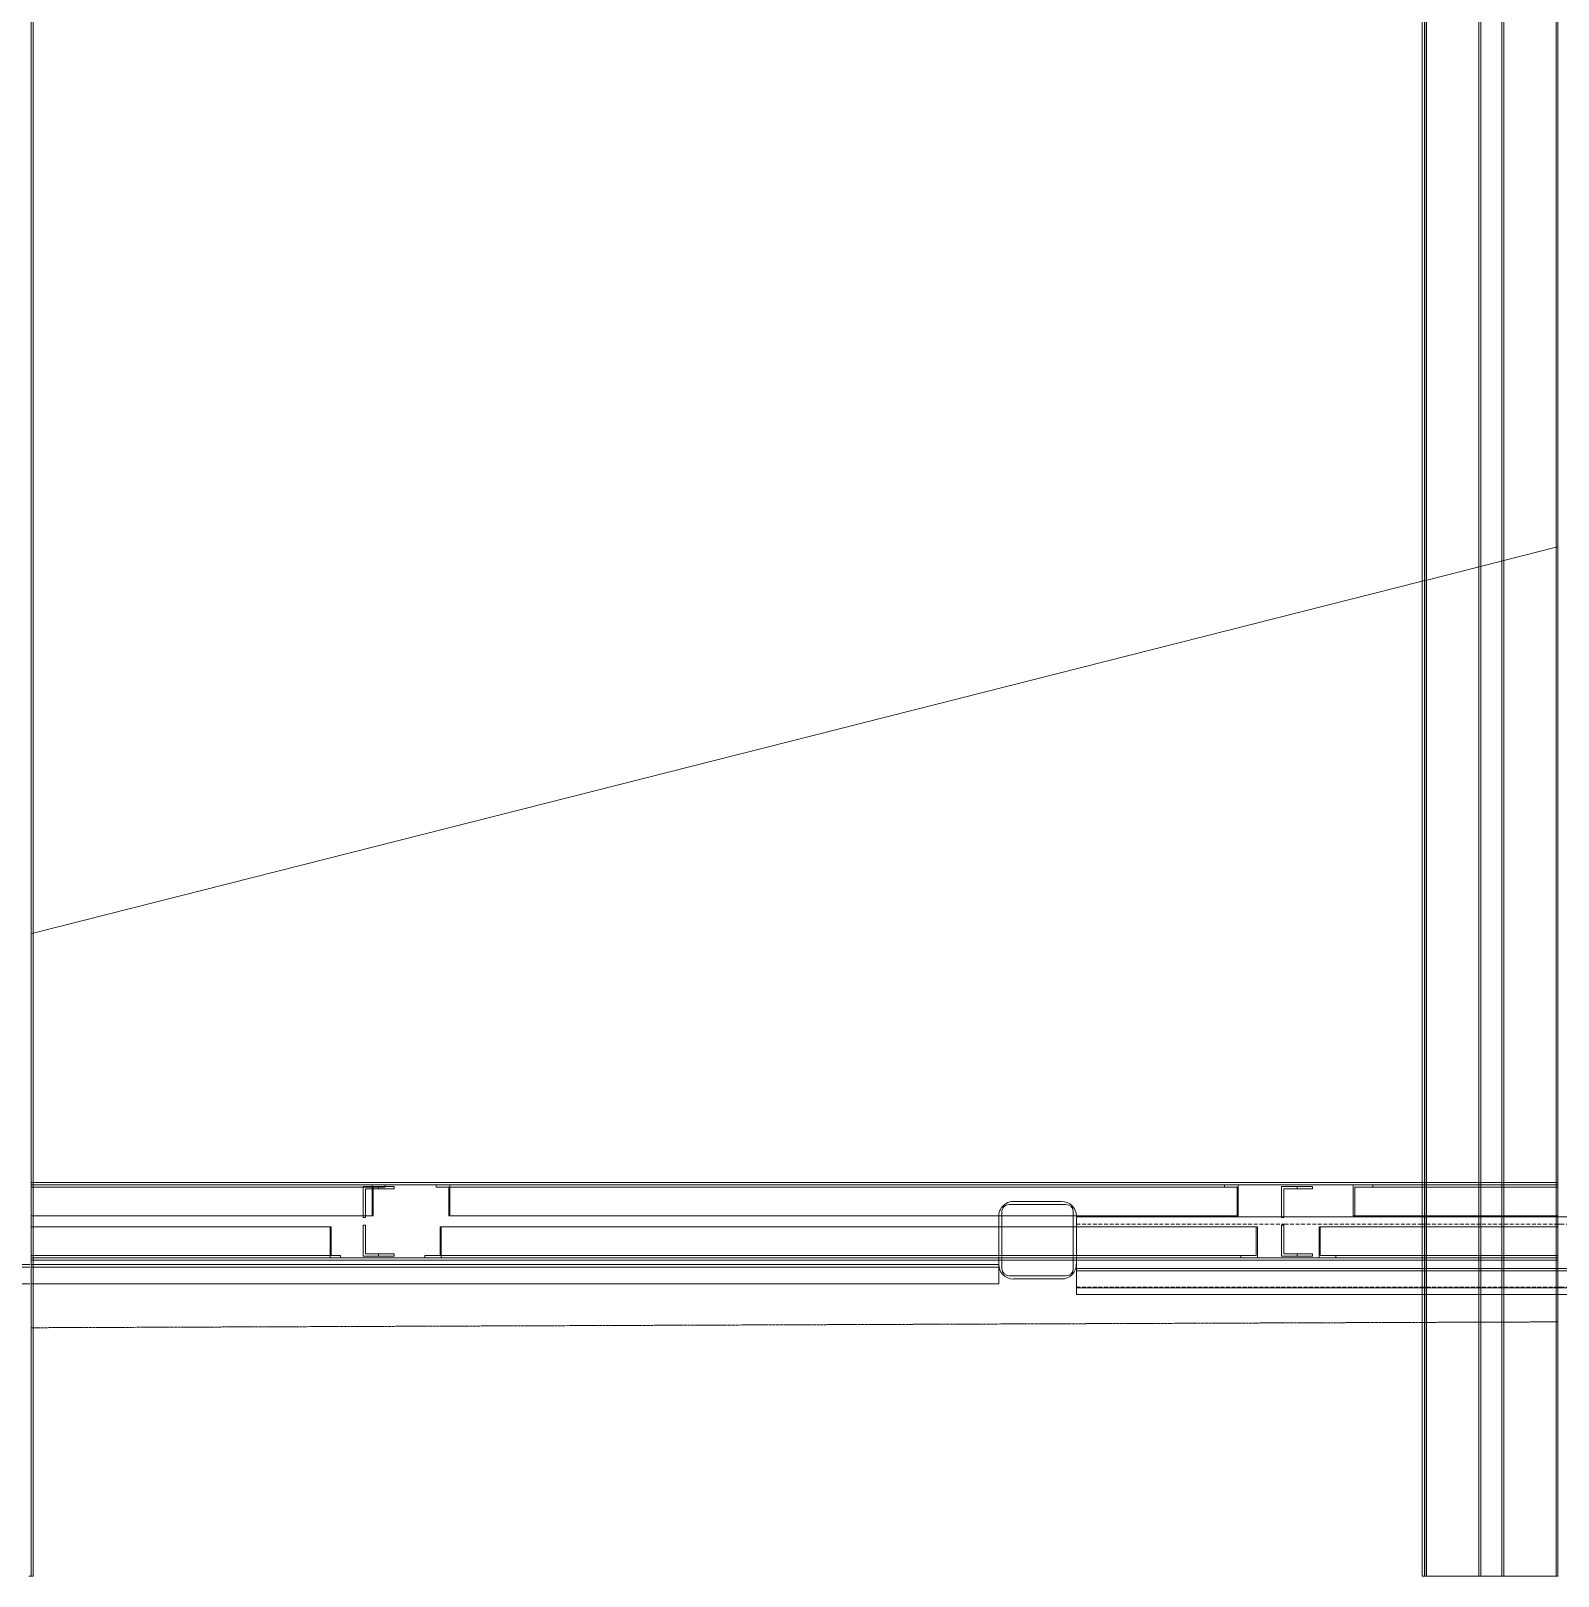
# Model space of a CAD drawing. Header units: centimetres. Extents: x -13617 to -9515, y -261 to 6553.
# Drawn here: x -12919.4 to -12722.6, y 2144 to 2343.2 of the extents above; entities that cross this region are included whole.
import ezdxf

# ---------------------------------------------------------------- set-up
doc = ezdxf.new("R2010")
doc.units = ezdxf.units.CM
for name, pattern in [('_Overhead', [0.47625, 0.3175, -0.15875]), ('_Overhead_2_', [0.47625, 0.3175, -0.15875]), ('Hidden', [0.714375, 0.47625, -0.238125])]:
    doc.linetypes.add(name, pattern=pattern)
for name, color, linetype, lineweight in [('A-FLOR', 7, 'Continuous', 9), ('S-BEAM', 7, 'Continuous', 9), ('S-COLS', 7, 'Continuous', 9)]:
    doc.layers.add(name, color=color, linetype=linetype, lineweight=lineweight)

# ---------------------------------------------------------------- blocks, each defined once
blk = doc.blocks.new('HSS Rectangular-Column - 100 x 100 mm-1652328-Planta patio maniobras')
at = {"layer": 'S-COLS', "color": 253, "true_color": 0xaaaaaa}
for p, q in [((3.65, 4.6), (-3.65, 4.6)), ((-3.1, 5), (3.09, 5)), ((-5, 1.74), (-5, 3.09)), ((-4.6, 3.65), (-4.6, 3.14)), ((-4.6, 3.14), (-4.6, 1.74)), ((4.6, 3.14), (4.6, 3.65)), ((4.6, 1.74), (4.6, 3.04)), ((5, 3.02), (5, 1.74)), ((5, 2.94), (5, 2.05)), ((-5, -1.96), (-5, 1.74)), ((-4.6, 1.74), (-4.6, -1.96)), ((4.6, -1.96), (4.6, 1.74)), ((5, 1.92), (5, 1.77)), ((5, 1.74), (5, 1.59)), ((5, 1.74), (5, -1.96)), ((5, 1.57), (5, 1.09)), ((5, 1.08), (5, -1.96)), ((-5, -2.26), (-5, -2.11)), ((-5, -2.56), (-5, -2.26)), ((-5, -3.1), (-5, -2.56)), ((-4.6, -2.11), (-4.6, -2.26)), ((-4.6, -2.26), (-4.6, -2.56)), ((-4.6, -2.56), (-4.6, -3.65)), ((4.6, -2.26), (4.6, -2.11)), ((4.6, -2.56), (4.6, -2.26)), ((4.6, -3.65), (4.6, -2.56)), ((5, -2.11), (5, -2.26)), ((5, -2.11), (5, -2.26)), ((5, -2.26), (5, -2.56)), ((5, -2.26), (5, -2.56)), ((5, -2.56), (5, -3.1)), ((5, -2.56), (5, -3.1)), ((-3.65, -4.6), (3.65, -4.6)), ((3.09, -5), (-3.1, -5))]:
    blk.add_line(p, q, dxfattribs=at)
for centre, radius, start, end in [((-3.1, 3.09), 1.91, 150, 178.6414), ((-3.1, 3.09), 1.9, 120, 147.4403), ((-3.65, 3.65), 0.953, 151.4766, 180), ((-3.65, 3.65), 0.952, 90, 150), ((-3.1, 3.09), 1.9, 90, 120), ((3.09, 3.09), 1.91, 1.3586, 90), ((3.65, 3.65), 0.953, 360, 90), ((-3.1, -3.1), 1.91, 180, 270), ((-3.65, -3.65), 0.953, 180, 270), ((3.09, -3.1), 1.9, 270, 360), ((3.65, -3.65), 0.952, 270, 0)]:
    blk.add_arc(centre, radius, start, end, dxfattribs=at)
blk = doc.blocks.new('M_L Equal Angles - 25 x 25 mm-1473167-Planta patio maniobras')
at = {"layer": 'S-BEAM', "color": 254, "true_color": 0xcccccc}
for p, q in [((-158.93, 1.36), (-158.93, 1.2)), ((-158.93, 1.2), (-158.93, 1.36)), ((-158.93, 1.36), (16.68, 1.36)), ((-158.93, 1.36), (16.68, 1.36)), ((-158.93, 1.2), (-158.93, 1.04)), ((-158.93, 1.04), (16.68, 1.04)), ((-158.93, 1.04), (-158.93, -0.98)), ((-158.93, 0.41), (-158.93, 1.04)), ((-158.93, -0.98), (-158.93, 0.41)), ((16.68, 1.36), (17.02, 1.36)), ((16.68, 1.36), (17.02, 1.36)), ((16.68, 1.04), (17.02, 1.04)), ((17.02, 1.36), (17.25, 1.36)), ((17.02, 1.36), (17.25, 1.36)), ((17.02, 1.04), (17.25, 1.04)), ((17.25, 1.36), (33.92, 1.36)), ((17.25, 1.36), (33.92, 1.36)), ((17.25, 1.04), (33.92, 1.04)), ((33.92, 1.36), (34.05, 1.36)), ((33.92, 1.36), (34.05, 1.36)), ((33.92, 1.04), (34.05, 1.04)), ((34.22, 1.36), (34.49, 1.36)), ((34.22, 1.36), (34.49, 1.36)), ((34.22, 1.04), (34.49, 1.04)), ((34.49, 1.36), (158.92, 1.36)), ((34.49, 1.36), (158.92, 1.36)), ((34.49, 1.04), (158.92, 1.04)), ((158.92, 1.36), (158.92, 1.2)), ((158.92, 1.2), (158.92, 1.36)), ((158.92, 1.04), (158.92, 1.2)), ((158.92, 1.04), (158.92, 0.41)), ((158.92, -0.98), (158.92, 1.04)), ((158.92, 0.41), (158.92, -0.98)), ((-158.93, -0.98), (-158.93, -1.14)), ((-158.93, -1.14), (16.68, -1.14)), ((16.68, -1.14), (-158.93, -1.14)), ((16.68, -1.14), (17.02, -1.14)), ((17.02, -1.14), (16.68, -1.14)), ((17.02, -1.14), (17.25, -1.14)), ((17.25, -1.14), (17.02, -1.14)), ((17.25, -1.14), (33.92, -1.14)), ((33.92, -1.14), (17.25, -1.14)), ((33.92, -1.14), (34.05, -1.14)), ((34.05, -1.14), (33.92, -1.14)), ((34.22, -1.14), (34.49, -1.14)), ((34.49, -1.14), (34.22, -1.14)), ((34.49, -1.14), (158.92, -1.14)), ((158.92, -1.14), (34.49, -1.14)), ((158.92, -1.14), (158.92, -0.98))]:
    blk.add_line(p, q, dxfattribs=at)
at = {"layer": 'S-BEAM', "color": 254, "linetype": 'Hidden', "true_color": 0xcccccc}
for p, q in [((-158.93, 1.04), (16.68, 1.04)), ((16.68, 1.04), (17.02, 1.04)), ((17.02, 1.04), (17.25, 1.04)), ((17.25, 1.04), (33.92, 1.04)), ((33.92, 1.04), (34.05, 1.04)), ((34.22, 1.04), (34.49, 1.04)), ((34.49, 1.04), (158.92, 1.04))]:
    blk.add_line(p, q, dxfattribs=at)
blk = doc.blocks.new('M_L Equal Angles - 25 x 25 mm-1491346-Planta patio maniobras')
at = {"layer": 'S-BEAM', "color": 254, "true_color": 0xcccccc}
for p, q in [((-149.79, 1.04), (-105.21, 1.04)), ((-149.79, 1.36), (-149.79, 1.2)), ((-149.79, 1.2), (-149.79, 1.36)), ((-149.79, 1.36), (-105.21, 1.36)), ((-149.79, 1.36), (-105.21, 1.36)), ((-149.79, 1.2), (-149.79, 1.04)), ((-149.79, 0.41), (-149.79, 1.04)), ((-149.79, 0.86), (-149.79, 0.41)), ((-149.79, -0.98), (-149.79, 0.41)), ((-149.79, 0.36), (-149.79, -0.98)), ((-105.21, 1.36), (-104.87, 1.36)), ((-105.21, 1.36), (-104.87, 1.36)), ((-105.21, 1.04), (-104.87, 1.04)), ((-104.87, 1.36), (-104.64, 1.36)), ((-104.87, 1.36), (-104.64, 1.36)), ((-104.87, 1.04), (-104.64, 1.04)), ((-104.64, 1.36), (-87.97, 1.36)), ((-104.64, 1.36), (-87.97, 1.36)), ((-104.64, 1.04), (-87.97, 1.04)), ((-87.97, 1.36), (-87.74, 1.36)), ((-87.97, 1.36), (-87.74, 1.36)), ((-87.97, 1.04), (-87.74, 1.04)), ((-87.67, 1.36), (-87.4, 1.36)), ((-87.67, 1.36), (-87.4, 1.36)), ((-87.67, 1.04), (-87.4, 1.04)), ((-87.4, 1.36), (95.31, 1.36)), ((-87.4, 1.36), (95.31, 1.36)), ((-87.4, 1.04), (95.31, 1.04)), ((95.31, 1.36), (95.65, 1.36)), ((95.31, 1.36), (95.65, 1.36)), ((95.31, 1.04), (95.65, 1.04)), ((95.65, 1.36), (95.88, 1.36)), ((95.65, 1.36), (95.88, 1.36)), ((95.65, 1.04), (95.88, 1.04)), ((95.88, 1.36), (112.55, 1.36)), ((95.88, 1.36), (112.55, 1.36)), ((95.88, 1.04), (112.55, 1.04)), ((112.55, 1.36), (112.78, 1.36)), ((112.55, 1.36), (112.78, 1.36)), ((112.55, 1.04), (112.78, 1.04)), ((112.85, 1.36), (113.12, 1.36)), ((112.85, 1.36), (113.12, 1.36)), ((112.85, 1.04), (113.12, 1.04)), ((113.12, 1.36), (145.76, 1.36)), ((113.12, 1.36), (145.76, 1.36)), ((113.12, 1.04), (145.76, 1.04)), ((145.77, 1.36), (151.17, 1.36)), ((145.77, 1.36), (151.17, 1.36)), ((145.77, 1.04), (151.17, 1.04)), ((151.67, 1.36), (185.13, 1.36)), ((151.67, 1.36), (185.13, 1.36)), ((151.67, 1.04), (185.13, 1.04)), ((185.13, 1.36), (185.92, 1.36)), ((185.13, 1.36), (185.92, 1.36)), ((185.13, 1.04), (185.92, 1.04)), ((185.93, 1.36), (185.93, 1.23)), ((185.93, 1.23), (185.93, 1.36)), ((185.93, 1.12), (185.93, 1.2)), ((185.93, 1.06), (185.93, 1.12)), ((185.93, 1.04), (185.93, 1.06)), ((185.93, 1.04), (185.93, 0.41)), ((185.93, 0.41), (185.93, 0.86)), ((185.93, 0.41), (185.93, -0.98)), ((185.93, -0.98), (185.93, 0.36)), ((-149.79, -1.14), (-105.21, -1.14)), ((-149.79, -0.98), (-149.79, -1.14)), ((-105.21, -1.14), (-149.79, -1.14)), ((-105.21, -1.14), (-104.87, -1.14)), ((-104.87, -1.14), (-105.21, -1.14)), ((-104.87, -1.14), (-104.64, -1.14)), ((-104.64, -1.14), (-104.87, -1.14)), ((-104.64, -1.14), (-87.97, -1.14)), ((-87.97, -1.14), (-104.64, -1.14)), ((-87.97, -1.14), (-87.74, -1.14)), ((-87.74, -1.14), (-87.97, -1.14)), ((-87.67, -1.14), (-87.4, -1.14)), ((-87.4, -1.14), (-87.67, -1.14)), ((-87.4, -1.14), (95.31, -1.14)), ((95.31, -1.14), (-87.4, -1.14)), ((95.31, -1.14), (95.65, -1.14)), ((95.65, -1.14), (95.31, -1.14)), ((95.65, -1.14), (95.88, -1.14)), ((95.88, -1.14), (95.65, -1.14)), ((95.88, -1.14), (112.55, -1.14)), ((112.55, -1.14), (95.88, -1.14)), ((112.55, -1.14), (112.78, -1.14)), ((112.78, -1.14), (112.55, -1.14)), ((112.85, -1.14), (113.12, -1.14)), ((113.12, -1.14), (112.85, -1.14)), ((113.12, -1.14), (145.76, -1.14)), ((145.76, -1.14), (113.12, -1.14)), ((145.77, -1.14), (151.14, -1.14)), ((151.14, -1.14), (145.77, -1.14)), ((151.64, -1.14), (185.13, -1.14)), ((185.13, -1.14), (151.64, -1.14)), ((185.13, -1.14), (185.92, -1.14)), ((185.92, -1.14), (185.13, -1.14)), ((185.93, -1.09), (185.93, -0.98)), ((185.93, -1.13), (185.93, -1.09)), ((185.93, -1.14), (185.93, -1.13))]:
    blk.add_line(p, q, dxfattribs=at)
at = {"layer": 'S-BEAM', "color": 254, "linetype": 'Hidden', "true_color": 0xcccccc}
for p, q in [((-149.79, 1.04), (-105.21, 1.04)), ((-105.21, 1.04), (-104.87, 1.04)), ((-104.87, 1.04), (-104.64, 1.04)), ((-104.64, 1.04), (-87.97, 1.04)), ((-87.97, 1.04), (-87.74, 1.04)), ((-87.67, 1.04), (-87.4, 1.04)), ((-87.4, 1.04), (95.31, 1.04)), ((95.31, 1.04), (95.65, 1.04)), ((95.65, 1.04), (95.88, 1.04)), ((95.88, 1.04), (112.55, 1.04)), ((112.55, 1.04), (112.78, 1.04)), ((112.85, 1.04), (113.12, 1.04)), ((113.12, 1.04), (145.76, 1.04)), ((145.77, 1.04), (151.17, 1.04)), ((151.67, 1.04), (185.13, 1.04)), ((185.13, 1.04), (185.92, 1.04))]:
    blk.add_line(p, q, dxfattribs=at)
blk = doc.blocks.new('M_L Equal Angles - 25 x 25 mm-V11-Planta patio maniobras')
at = {"layer": 'S-BEAM', "color": 254, "true_color": 0xcccccc}
for p, q in [((-158.93, 1.36), (-158.93, 1.2)), ((-158.93, 1.2), (-158.93, 1.36)), ((-158.93, 1.36), (16.68, 1.36)), ((-158.93, 1.36), (16.68, 1.36)), ((-158.93, 1.2), (-158.93, 1.04)), ((-158.93, 1.04), (16.68, 1.04)), ((-158.93, 1.04), (-158.93, -0.98)), ((-158.93, 0.41), (-158.93, 1.04)), ((-158.93, -0.98), (-158.93, 0.41)), ((16.68, 1.36), (17.02, 1.36)), ((16.68, 1.36), (17.02, 1.36)), ((16.68, 1.04), (17.02, 1.04)), ((17.02, 1.36), (17.25, 1.36)), ((17.02, 1.36), (17.25, 1.36)), ((17.02, 1.04), (17.25, 1.04)), ((17.25, 1.36), (33.92, 1.36)), ((17.25, 1.36), (33.92, 1.36)), ((17.25, 1.04), (33.92, 1.04)), ((33.92, 1.36), (34.05, 1.36)), ((33.92, 1.36), (34.05, 1.36)), ((33.92, 1.04), (34.05, 1.04)), ((34.22, 1.36), (34.49, 1.36)), ((34.22, 1.36), (34.49, 1.36)), ((34.22, 1.04), (34.49, 1.04)), ((34.49, 1.36), (158.92, 1.36)), ((34.49, 1.36), (158.92, 1.36)), ((34.49, 1.04), (158.92, 1.04)), ((158.92, 1.36), (158.92, 1.2)), ((158.92, 1.2), (158.92, 1.36)), ((158.92, 1.04), (158.92, 1.2)), ((158.92, 1.04), (158.92, 0.41)), ((158.92, -0.98), (158.92, 1.04)), ((158.92, 0.41), (158.92, -0.98)), ((-158.93, -0.98), (-158.93, -1.14)), ((-158.93, -1.14), (16.68, -1.14)), ((16.68, -1.14), (-158.93, -1.14)), ((16.68, -1.14), (17.02, -1.14)), ((17.02, -1.14), (16.68, -1.14)), ((17.02, -1.14), (17.25, -1.14)), ((17.25, -1.14), (17.02, -1.14)), ((17.25, -1.14), (33.92, -1.14)), ((33.92, -1.14), (17.25, -1.14)), ((33.92, -1.14), (34.05, -1.14)), ((34.05, -1.14), (33.92, -1.14)), ((34.22, -1.14), (34.49, -1.14)), ((34.49, -1.14), (34.22, -1.14)), ((34.49, -1.14), (158.92, -1.14)), ((158.92, -1.14), (34.49, -1.14)), ((158.92, -1.14), (158.92, -0.98))]:
    blk.add_line(p, q, dxfattribs=at)
at = {"layer": 'S-BEAM', "color": 254, "linetype": 'Hidden', "true_color": 0xcccccc}
for p, q in [((-158.93, 1.04), (16.68, 1.04)), ((16.68, 1.04), (17.02, 1.04)), ((17.02, 1.04), (17.25, 1.04)), ((17.25, 1.04), (33.92, 1.04)), ((33.92, 1.04), (34.05, 1.04)), ((34.22, 1.04), (34.49, 1.04)), ((34.49, 1.04), (158.92, 1.04))]:
    blk.add_line(p, q, dxfattribs=at)
blk = doc.blocks.new('M_L Equal Angles - 25 x 25 mm-1491318-Planta patio maniobras')
at = {"layer": 'S-BEAM', "color": 254, "true_color": 0xcccccc}
for p, q in [((-149.79, 1.04), (-105.21, 1.04)), ((-149.79, 1.36), (-149.79, 1.2)), ((-149.79, 1.2), (-149.79, 1.36)), ((-149.79, 1.36), (-105.21, 1.36)), ((-149.79, 1.36), (-105.21, 1.36)), ((-149.79, 1.2), (-149.79, 1.04)), ((-149.79, 0.41), (-149.79, 1.04)), ((-149.79, 0.86), (-149.79, 0.41)), ((-149.79, -0.98), (-149.79, 0.41)), ((-149.79, 0.36), (-149.79, -0.98)), ((-105.21, 1.36), (-104.87, 1.36)), ((-105.21, 1.36), (-104.87, 1.36)), ((-105.21, 1.04), (-104.87, 1.04)), ((-104.87, 1.36), (-104.64, 1.36)), ((-104.87, 1.36), (-104.64, 1.36)), ((-104.87, 1.04), (-104.64, 1.04)), ((-104.64, 1.36), (-87.97, 1.36)), ((-104.64, 1.36), (-87.97, 1.36)), ((-104.64, 1.04), (-87.97, 1.04)), ((-87.97, 1.36), (-87.74, 1.36)), ((-87.97, 1.36), (-87.74, 1.36)), ((-87.97, 1.04), (-87.74, 1.04)), ((-87.67, 1.36), (-87.4, 1.36)), ((-87.67, 1.36), (-87.4, 1.36)), ((-87.67, 1.04), (-87.4, 1.04)), ((-87.4, 1.36), (95.31, 1.36)), ((-87.4, 1.36), (95.31, 1.36)), ((-87.4, 1.04), (95.31, 1.04)), ((95.31, 1.36), (95.65, 1.36)), ((95.31, 1.36), (95.65, 1.36)), ((95.31, 1.04), (95.65, 1.04)), ((95.65, 1.36), (95.88, 1.36)), ((95.65, 1.36), (95.88, 1.36)), ((95.65, 1.04), (95.88, 1.04)), ((95.88, 1.36), (112.55, 1.36)), ((95.88, 1.36), (112.55, 1.36)), ((95.88, 1.04), (112.55, 1.04)), ((112.55, 1.36), (112.78, 1.36)), ((112.55, 1.36), (112.78, 1.36)), ((112.55, 1.04), (112.78, 1.04)), ((112.85, 1.36), (113.12, 1.36)), ((112.85, 1.36), (113.12, 1.36)), ((112.85, 1.04), (113.12, 1.04)), ((113.12, 1.36), (145.76, 1.36)), ((113.12, 1.36), (145.76, 1.36)), ((113.12, 1.04), (145.76, 1.04)), ((145.77, 1.36), (151.17, 1.36)), ((145.77, 1.36), (151.17, 1.36)), ((145.77, 1.04), (151.17, 1.04)), ((151.67, 1.36), (185.13, 1.36)), ((151.67, 1.36), (185.13, 1.36)), ((151.67, 1.04), (185.13, 1.04)), ((185.13, 1.36), (185.13, 1.23)), ((185.13, 1.23), (185.13, 1.36)), ((185.13, 1.12), (185.13, 1.2)), ((185.13, 1.09), (185.13, 1.12)), ((185.13, 1.06), (185.13, 1.09)), ((185.13, 1.04), (185.13, 1.06)), ((185.13, 1.04), (185.13, 0.72)), ((185.13, 0.41), (185.13, 0.86)), ((185.13, 0.72), (185.13, 0.41)), ((185.13, 0.41), (185.13, -0.98)), ((185.13, -0.98), (185.13, 0.36)), ((-149.79, -1.14), (-105.21, -1.14)), ((-149.79, -0.98), (-149.79, -1.14)), ((-105.21, -1.14), (-149.79, -1.14)), ((-105.21, -1.14), (-104.87, -1.14)), ((-104.87, -1.14), (-105.21, -1.14)), ((-104.87, -1.14), (-104.64, -1.14)), ((-104.64, -1.14), (-104.87, -1.14)), ((-104.64, -1.14), (-87.97, -1.14)), ((-87.97, -1.14), (-104.64, -1.14)), ((-87.97, -1.14), (-87.74, -1.14)), ((-87.74, -1.14), (-87.97, -1.14)), ((-87.67, -1.14), (-87.4, -1.14)), ((-87.4, -1.14), (-87.67, -1.14)), ((-87.4, -1.14), (95.31, -1.14)), ((95.31, -1.14), (-87.4, -1.14)), ((95.31, -1.14), (95.65, -1.14)), ((95.65, -1.14), (95.31, -1.14)), ((95.65, -1.14), (95.88, -1.14)), ((95.88, -1.14), (95.65, -1.14)), ((95.88, -1.14), (112.55, -1.14)), ((112.55, -1.14), (95.88, -1.14)), ((112.55, -1.14), (112.78, -1.14)), ((112.78, -1.14), (112.55, -1.14)), ((112.85, -1.14), (113.12, -1.14)), ((113.12, -1.14), (112.85, -1.14)), ((113.12, -1.14), (145.76, -1.14)), ((145.76, -1.14), (113.12, -1.14)), ((145.77, -1.14), (151.14, -1.14)), ((151.14, -1.14), (145.77, -1.14)), ((151.64, -1.14), (185.13, -1.14)), ((185.13, -1.14), (151.64, -1.14)), ((185.13, -1.02), (185.13, -0.98)), ((185.13, -1.12), (185.13, -1.02)), ((185.13, -1.14), (185.13, -1.12))]:
    blk.add_line(p, q, dxfattribs=at)
at = {"layer": 'S-BEAM', "color": 254, "linetype": 'Hidden', "true_color": 0xcccccc}
for p, q in [((-149.79, 1.04), (-105.21, 1.04)), ((-105.21, 1.04), (-104.87, 1.04)), ((-104.87, 1.04), (-104.64, 1.04)), ((-104.64, 1.04), (-87.97, 1.04)), ((-87.97, 1.04), (-87.74, 1.04)), ((-87.67, 1.04), (-87.4, 1.04)), ((-87.4, 1.04), (95.31, 1.04)), ((95.31, 1.04), (95.65, 1.04)), ((95.65, 1.04), (95.88, 1.04)), ((95.88, 1.04), (112.55, 1.04)), ((112.55, 1.04), (112.78, 1.04)), ((112.85, 1.04), (113.12, 1.04)), ((113.12, 1.04), (145.76, 1.04)), ((145.77, 1.04), (151.17, 1.04)), ((151.67, 1.04), (185.13, 1.04))]:
    blk.add_line(p, q, dxfattribs=at)
blk = doc.blocks.new('HSS Square - HSS 100mm-1473662-Planta patio maniobras')
at = {"layer": 'S-BEAM', "color": 254, "true_color": 0xcccccc}
for p, q in [((8.76, 5), (-81.14, 5)), ((-81.14, 5), (-81.14, 4.94)), ((-81.14, 5), (-81.14, 4.05)), ((-81.14, 4.94), (-81.14, 4.74)), ((-81.14, 4.74), (-81.14, 4.44)), ((-81.14, 4.44), (-81.14, 4.05)), ((-81.14, 4.02), (-81.14, 4.05)), ((-81.14, 3.92), (-81.14, 4.05)), ((-81.14, 3.77), (-81.14, 4.02)), ((-81.14, 3.98), (-81.14, 3.09)), ((9.03, 5), (8.76, 5)), ((9.33, 5), (9.1, 5)), ((26, 5), (9.33, 5)), ((26.23, 5), (26, 5)), ((26.57, 5), (26.23, 5)), ((71.14, 5), (26.57, 5)), ((71.14, 4.12), (71.14, 5)), ((71.14, 4.12), (71.14, 5)), ((71.14, 4.05), (71.14, 3.59)), ((71.14, 4.05), (71.14, 3.59)), ((71.14, 3.59), (71.14, 3.98)), ((-81.14, 3.93), (-81.14, 3.59)), ((-81.14, 3.59), (-81.14, 3.92)), ((-81.14, 3.59), (-81.14, 3.77)), ((-81.14, 3.57), (-81.14, 3.09)), ((-81.14, 3.34), (-81.14, 3.57)), ((-81.14, 3.09), (-81.14, 3.57)), ((-81.14, 3.09), (-81.14, 3.34)), ((-81.14, 2.64), (-81.14, 3.09)), ((-81.14, 3.09), (-81.14, 2.64)), ((71.14, 3.59), (71.14, 3.93)), ((71.14, 3.09), (71.14, 3.59)), ((71.14, 3.09), (71.14, 3.57)), ((71.14, 3.57), (71.14, 3.09)), ((71.14, 3.57), (71.14, 3.09)), ((71.14, 3.09), (71.14, 2.64)), ((71.14, 2.64), (71.14, 3.09)), ((71.14, 2.64), (71.14, 3.09)), ((71.14, 3.09), (71.14, 2.64)), ((71.14, 2.59), (71.14, 2.14)), ((71.14, 2.14), (71.14, 2.59)), ((71.14, 2.14), (71.14, 2.59)), ((71.14, 2.59), (71.14, 2.14)), ((-81.14, 1.8), (-81.14, 1.98)), ((-81.14, 1.98), (-81.14, 1.8)), ((-81.14, 1.64), (-81.14, 1.8)), ((-81.14, 1.8), (-81.14, 1.64)), ((-81.14, 0.56), (-81.14, 1.64)), ((-81.14, 1.64), (-81.14, 0.56)), ((-81.14, 0.26), (-81.14, 0.56)), ((-81.14, 0.56), (-81.14, 0.26)), ((-81.14, -3.1), (-81.14, 0.07)), ((-81.14, 0.07), (-81.14, -3.1)), ((71.14, 1.8), (71.14, 1.64)), ((71.14, 1.64), (71.14, 1.8)), ((71.14, 1.64), (71.14, 1.8)), ((71.14, 1.8), (71.14, 1.64)), ((71.14, 1.64), (71.14, 1.09)), ((71.14, 1.09), (71.14, 1.64)), ((71.14, 1.09), (71.14, 1.64)), ((71.14, 1.64), (71.14, 1.09)), ((71.14, 1.09), (71.14, 0.56)), ((71.14, 0.56), (71.14, 1.09)), ((71.14, 0.56), (71.14, 1.09)), ((71.14, 1.09), (71.14, 0.56)), ((71.14, 0.26), (71.14, 0.56)), ((71.14, 0.26), (71.14, 0.56)), ((71.14, 0.56), (71.14, 0.26)), ((71.14, 0.11), (71.14, 0.26)), ((71.14, 0.11), (71.14, 0.26)), ((71.14, 0.26), (71.14, 0.11)), ((71.14, -3.08), (71.14, -0.04)), ((71.14, -3.08), (71.14, -0.04)), ((71.14, -0.04), (71.14, -3.08)), ((-81.14, -3.1), (-81.14, -3.57)), ((-81.14, -3.1), (-81.14, -3.59)), ((-81.14, -3.57), (-81.14, -3.1)), ((-81.14, -3.57), (-81.14, -3.1)), ((-81.14, -3.59), (-81.14, -3.93)), ((-81.14, -3.59), (-81.14, -5)), ((-81.14, -3.92), (-81.14, -3.59)), ((-81.14, -3.77), (-81.14, -3.59)), ((-81.14, -3.92), (-81.14, -3.77)), ((-81.14, -4.02), (-81.14, -3.92)), ((-81.14, -4.02), (-81.14, -3.92)), ((71.14, -3.74), (71.14, -3.1)), ((71.14, -3.57), (71.14, -3.1)), ((71.14, -3.1), (71.14, -3.34)), ((71.14, -3.1), (71.14, -3.34)), ((71.14, -3.34), (71.14, -3.57)), ((71.14, -3.34), (71.14, -3.57)), ((71.14, -3.74), (71.14, -3.59)), ((71.14, -3.59), (71.14, -3.74)), ((71.14, -3.59), (71.14, -3.74)), ((71.14, -4.05), (71.14, -3.74)), ((71.14, -3.93), (71.14, -3.77)), ((71.14, -3.77), (71.14, -3.92)), ((71.14, -3.77), (71.14, -3.92)), ((-81.14, -4.05), (-81.14, -4.02)), ((-81.14, -4.05), (-81.14, -4.02)), ((-81.14, -4.05), (-81.14, -5)), ((-81.14, -5), (-75.59, -5)), ((-75.41, -5), (-75.11, -5)), ((-75.11, -5), (8.76, -5)), ((8.76, -5), (9.03, -5)), ((9.1, -5), (9.33, -5)), ((9.33, -5), (26, -5)), ((26, -5), (26.23, -5)), ((26.23, -5), (26.57, -5)), ((26.57, -5), (44.33, -5)), ((44.39, -5), (44.69, -5)), ((44.69, -5), (71.14, -5)), ((71.14, -4.74), (71.14, -4.05)), ((71.14, -4.44), (71.14, -4.05)), ((71.14, -4.94), (71.14, -4.44)), ((71.14, -4.94), (71.14, -4.74))]:
    blk.add_line(p, q, dxfattribs=at)
at = {"layer": 'S-BEAM', "color": 254, "linetype": 'Hidden', "true_color": 0xcccccc}
for p, q in [((8.76, 4.05), (-81.14, 4.05)), ((9.03, 4.05), (8.76, 4.05)), ((9.33, 4.05), (9.1, 4.05)), ((26, 4.05), (9.33, 4.05)), ((26.23, 4.05), (26, 4.05)), ((26.57, 4.05), (26.23, 4.05)), ((71.14, 4.05), (26.57, 4.05)), ((-75.59, -4.05), (-81.14, -4.05)), ((-75.15, -4.05), (-75.41, -4.05)), ((8.76, -4.05), (-75.11, -4.05)), ((9.03, -4.05), (8.76, -4.05)), ((9.33, -4.05), (9.1, -4.05)), ((26, -4.05), (9.33, -4.05)), ((26.23, -4.05), (26, -4.05)), ((26.57, -4.05), (26.23, -4.05)), ((44.31, -4.05), (26.57, -4.05)), ((44.66, -4.05), (44.39, -4.05)), ((71.14, -4.05), (44.69, -4.05))]:
    blk.add_line(p, q, dxfattribs=at)
blk = doc.blocks.new('RVR_CERCHA_C01 - RVR_CERCHA_C01-1649010-Planta patio maniobras')
at = {"layer": 'S-BEAM', "color": 254, "true_color": 0xcccccc}
for p, q in [((205.3, 5), (205.53, 5)), ((205.3, 5), (205.53, 5)), ((205.3, 5), (205.53, 5)), ((205.53, 5), (205.3, 5)), ((205.3, 4.7), (205.53, 4.7)), ((205.53, 4.7), (205.3, 4.7)), ((205.3, 4.7), (205.53, 4.7)), ((205.3, 4.7), (205.53, 4.7)), ((205.53, 4.7), (205.3, 4.7)), ((205.53, 4.7), (205.3, 4.7)), ((205.53, 4.4), (205.3, 4.4)), ((205.53, 4.4), (205.3, 4.4)), ((205.53, 5), (222.2, 5)), ((205.53, 5), (222.2, 5)), ((205.53, 5), (222.2, 5)), ((222.2, 5), (205.53, 5)), ((205.53, 4.7), (222.2, 4.7)), ((222.2, 4.7), (205.53, 4.7)), ((205.53, 4.7), (222.2, 4.7)), ((205.53, 4.7), (222.2, 4.7)), ((222.2, 4.7), (205.53, 4.7)), ((222.2, 4.7), (205.53, 4.7)), ((222.2, 4.4), (205.53, 4.4)), ((222.2, 4.4), (205.53, 4.4)), ((222.2, 5), (222.43, 5)), ((222.2, 5), (222.43, 5)), ((222.2, 5), (222.43, 5)), ((222.43, 5), (222.2, 5)), ((222.2, 4.7), (222.43, 4.7)), ((222.43, 4.7), (222.2, 4.7)), ((222.2, 4.7), (222.43, 4.7)), ((222.2, 4.7), (222.43, 4.7)), ((222.43, 4.7), (222.2, 4.7)), ((222.43, 4.7), (222.2, 4.7)), ((222.43, 4.4), (222.2, 4.4)), ((222.43, 4.4), (222.2, 4.4)), ((222.43, 5), (222.77, 5)), ((222.43, 5), (222.77, 5)), ((222.43, 5), (222.77, 5)), ((222.77, 5), (222.43, 5)), ((222.43, 4.7), (222.77, 4.7)), ((222.77, 4.7), (222.43, 4.7)), ((222.43, 4.7), (222.77, 4.7)), ((222.43, 4.7), (222.77, 4.7)), ((222.77, 4.7), (222.43, 4.7)), ((222.77, 4.7), (222.43, 4.7)), ((222.77, 4.4), (222.43, 4.4)), ((222.77, 4.4), (222.43, 4.4)), ((222.77, 5), (401.78, 5)), ((222.77, 5), (401.77, 5)), ((222.77, 5), (401.78, 5)), ((401.78, 5), (222.77, 5)), ((222.77, 4.7), (236.08, 4.7)), ((233.9, 4.7), (222.77, 4.7)), ((222.77, 4.7), (401.73, 4.7)), ((222.77, 4.7), (228.81, 4.7)), ((236.08, 4.7), (222.77, 4.7)), ((236.08, 4.7), (222.77, 4.7)), ((235.92, 4.4), (222.77, 4.4)), ((233.9, 4.4), (222.77, 4.4)), ((228.81, 4.7), (236.08, 4.7)), ((236.08, 4.7), (233.9, 4.7)), ((233.9, 4.7), (233.9, 4.4)), ((233.9, 4.4), (235.92, 4.4)), ((235.92, 4.4), (235.92, 0.7)), ((236.08, 0.7), (236.08, 4.7)), ((236.08, 4.7), (244.03, 4.7)), ((244.03, 4.7), (236.08, 4.7)), ((244.03, 4.7), (236.08, 4.7)), ((236.9, 4.5), (238.9, 4.5)), ((236.9, 4.2), (236.9, 4.5)), ((236.9, 4.5), (236.9, 4.2)), ((238.9, 4.5), (236.9, 4.5)), ((238.9, 4.2), (236.9, 4.2)), ((236.9, 4.2), (238.9, 4.2)), ((238.9, 4.5), (238.9, 4.2)), ((240.9, 4.5), (238.9, 4.5)), ((238.9, 4.5), (240.9, 4.5)), ((238.9, 4.2), (240.6, 4.2)), ((240.6, 4.2), (238.9, 4.2)), ((240.6, 4.2), (240.6, 0.5)), ((240.6, 0.5), (240.6, 4.2)), ((240.9, 0.5), (240.9, 4.5)), ((240.9, 4.5), (240.9, 0.5)), ((244.03, 4.7), (244.03, 0.7)), ((246.15, 4.7), (244.03, 4.7)), ((244.03, 4.7), (343.44, 4.7)), ((244.03, 4.7), (254.83, 4.7)), ((351.32, 4.7), (244.03, 4.7)), ((350.99, 4.7), (244.03, 4.7)), ((244.19, 0.7), (244.19, 4.4)), ((244.19, 4.4), (246.15, 4.4)), ((349.36, 4.4), (244.19, 4.4)), ((246.15, 4.4), (246.15, 4.7)), ((350.99, 4.7), (246.15, 4.7)), ((351.32, 4.4), (246.15, 4.4)), ((254.83, 4.7), (401.78, 4.7)), ((343.44, 4.7), (349.2, 4.7)), ((349.2, 4.7), (351.32, 4.7)), ((349.2, 0.7), (349.2, 4.7)), ((351.32, 4.4), (349.36, 4.4)), ((349.36, 4.4), (349.36, 0.7)), ((351.32, 4.7), (350.99, 4.7)), ((363.13, 4.7), (350.99, 4.7)), ((351.32, 4.7), (351.32, 4.4)), ((362.2, 4.7), (351.32, 4.7)), ((355.27, 4.5), (357.27, 4.5)), ((355.27, 4.2), (355.27, 4.5)), ((355.27, 4.5), (355.27, 4.2)), ((357.27, 4.5), (355.27, 4.5)), ((357.27, 4.2), (355.27, 4.2)), ((355.27, 4.2), (357.27, 4.2)), ((357.27, 4.5), (357.27, 4.2)), ((359.27, 4.5), (357.27, 4.5)), ((357.27, 4.5), (359.27, 4.5)), ((357.27, 4.2), (358.97, 4.2)), ((358.97, 4.2), (357.27, 4.2)), ((358.97, 4.2), (358.97, 0.5)), ((358.97, 0.5), (358.97, 4.2)), ((359.27, 0.5), (359.27, 4.5)), ((359.27, 4.5), (359.27, 0.5)), ((362.2, 4.4), (362.2, 4.7)), ((362.2, 4.7), (363.5, 4.7)), ((363.13, 4.7), (362.2, 4.7)), ((401.78, 4.7), (362.2, 4.7)), ((363.4, 4.4), (362.2, 4.4)), ((401.78, 4.4), (362.2, 4.4)), ((401.78, 4.7), (363.13, 4.7)), ((401.78, 4.7), (363.13, 4.7)), ((363.4, 0.7), (363.4, 4.4)), ((401.78, 4.4), (363.4, 4.4)), ((363.5, 4.7), (363.5, 0.7)), ((363.5, 4.7), (375.42, 4.7)), ((375.42, 4.7), (401.78, 4.7)), ((401.78, 5), (402.05, 5)), ((401.78, 5), (402.05, 5)), ((401.78, 5), (402.05, 5)), ((402.05, 5), (401.78, 5)), ((401.78, 4.7), (402.05, 4.7)), ((402.05, 4.7), (401.78, 4.7)), ((401.78, 4.7), (402.05, 4.7)), ((401.78, 4.7), (402.05, 4.7)), ((402.05, 4.7), (401.78, 4.7)), ((402.05, 4.7), (401.78, 4.7)), ((402.05, 4.4), (401.78, 4.4)), ((402.05, 4.4), (401.78, 4.4)), ((205.53, 0.7), (205.3, 0.7)), ((205.53, 0.7), (205.3, 0.7)), ((222.2, 0.7), (205.53, 0.7)), ((222.2, 0.7), (205.53, 0.7)), ((222.43, 0.7), (222.2, 0.7)), ((222.43, 0.7), (222.2, 0.7)), ((222.77, 0.7), (222.43, 0.7)), ((222.77, 0.7), (222.43, 0.7)), ((236.08, 0.7), (222.77, 0.7)), ((235.92, 0.7), (222.77, 0.7)), ((235.92, 0.7), (236.08, 0.7)), ((240.6, 0.5), (240.9, 0.5)), ((240.9, 0.5), (240.6, 0.5)), ((244.03, 0.7), (244.19, 0.7)), ((349.2, 0.7), (244.03, 0.7)), ((349.36, 0.7), (244.19, 0.7)), ((349.36, 0.7), (349.2, 0.7)), ((358.97, 0.5), (359.27, 0.5)), ((359.27, 0.5), (358.97, 0.5)), ((363.5, 0.7), (363.4, 0.7)), ((401.78, 0.7), (363.4, 0.7)), ((401.78, 0.7), (363.5, 0.7)), ((402.05, 0.7), (401.78, 0.7)), ((402.05, 0.7), (401.78, 0.7)), ((205.53, -0.7), (205.3, -0.7)), ((205.53, -0.7), (205.3, -0.7)), ((222.2, -0.7), (205.53, -0.7)), ((222.2, -0.7), (205.53, -0.7)), ((222.43, -0.7), (222.2, -0.7)), ((222.43, -0.7), (222.2, -0.7)), ((222.77, -0.7), (222.43, -0.7)), ((222.77, -0.7), (222.43, -0.7)), ((231.67, -0.7), (222.77, -0.7)), ((231.48, -0.7), (222.77, -0.7)), ((231.48, -4.4), (231.48, -0.7)), ((231.48, -0.7), (231.67, -0.7)), ((231.67, -0.7), (231.67, -4.7)), ((240.9, -0.5), (240.6, -0.5)), ((240.6, -0.5), (240.6, -4.2)), ((240.6, -0.5), (240.9, -0.5)), ((240.6, -4.2), (240.6, -0.5)), ((240.9, -4.5), (240.9, -0.5)), ((240.9, -0.5), (240.9, -4.5)), ((246.52, -4.7), (246.52, -0.7)), ((246.52, -0.7), (246.65, -0.7)), ((348.09, -0.7), (246.52, -0.7)), ((246.65, -0.7), (246.65, -4.4)), ((348.22, -0.7), (246.65, -0.7)), ((348.22, -0.7), (348.09, -0.7)), ((348.09, -0.7), (348.09, -4.7)), ((348.22, -4.4), (348.22, -0.7)), ((358.1, -0.7), (357.98, -0.7)), ((357.98, -0.7), (357.98, -4.4)), ((401.78, -0.7), (357.98, -0.7)), ((358.1, -4.7), (358.1, -0.7)), ((401.78, -0.7), (358.1, -0.7)), ((359.27, -0.5), (358.97, -0.5)), ((358.97, -0.5), (358.97, -4.2)), ((358.97, -0.5), (359.27, -0.5)), ((358.97, -0.7), (358.97, -0.5)), ((358.97, -4.2), (358.97, -0.7)), ((359.27, -4.5), (359.27, -0.5)), ((359.27, -0.5), (359.27, -0.7)), ((359.27, -0.7), (359.27, -4.5)), ((402.05, -0.7), (401.78, -0.7)), ((402.05, -0.7), (401.78, -0.7)), ((205.53, -4.4), (205.3, -4.4)), ((205.53, -4.4), (205.3, -4.4)), ((205.3, -4.7), (205.53, -4.7)), ((205.53, -4.7), (205.3, -4.7)), ((205.3, -4.7), (205.53, -4.7)), ((205.3, -4.7), (205.53, -4.7)), ((205.53, -4.7), (205.3, -4.7)), ((205.53, -4.7), (205.3, -4.7)), ((205.53, -5), (205.3, -5)), ((205.3, -5), (205.53, -5)), ((205.53, -5), (205.3, -5)), ((205.53, -5), (205.3, -5)), ((222.2, -4.4), (205.53, -4.4)), ((222.2, -4.4), (205.53, -4.4)), ((205.53, -4.7), (222.2, -4.7)), ((222.2, -4.7), (205.53, -4.7)), ((205.53, -4.7), (222.2, -4.7)), ((205.53, -4.7), (222.2, -4.7)), ((222.2, -4.7), (205.53, -4.7)), ((222.2, -4.7), (205.53, -4.7)), ((222.2, -5), (205.53, -5)), ((205.53, -5), (222.2, -5)), ((222.2, -5), (205.53, -5)), ((222.2, -5), (205.53, -5)), ((222.43, -4.4), (222.2, -4.4)), ((222.43, -4.4), (222.2, -4.4)), ((222.2, -4.7), (222.43, -4.7)), ((222.43, -4.7), (222.2, -4.7)), ((222.2, -4.7), (222.43, -4.7)), ((222.2, -4.7), (222.43, -4.7)), ((222.43, -4.7), (222.2, -4.7)), ((222.43, -4.7), (222.2, -4.7)), ((222.43, -5), (222.2, -5)), ((222.2, -5), (222.43, -5)), ((222.43, -5), (222.2, -5)), ((222.43, -5), (222.2, -5)), ((222.77, -4.4), (222.43, -4.4)), ((222.77, -4.4), (222.43, -4.4)), ((222.43, -4.7), (222.77, -4.7)), ((222.77, -4.7), (222.43, -4.7)), ((222.43, -4.7), (222.77, -4.7)), ((222.43, -4.7), (222.77, -4.7)), ((222.77, -4.7), (222.43, -4.7)), ((222.77, -4.7), (222.43, -4.7)), ((222.77, -5), (222.43, -5)), ((222.43, -5), (222.77, -5)), ((222.77, -5), (222.43, -5)), ((222.77, -5), (222.43, -5)), ((231.48, -4.4), (222.77, -4.4)), ((229.13, -4.4), (222.77, -4.4)), ((222.77, -4.7), (231.67, -4.7)), ((227.25, -4.7), (222.77, -4.7)), ((222.77, -4.7), (342.65, -4.7)), ((222.77, -4.7), (358.1, -4.7)), ((231.67, -4.7), (222.77, -4.7)), ((231.67, -4.7), (222.77, -4.7)), ((401.77, -5), (222.77, -5)), ((222.77, -5), (401.78, -5)), ((401.78, -5), (222.77, -5)), ((401.78, -5), (222.77, -5)), ((229.13, -4.7), (227.25, -4.7)), ((229.13, -4.7), (229.13, -4.4)), ((229.13, -4.4), (231.48, -4.4)), ((230.4, -4.7), (229.13, -4.7)), ((231.67, -4.7), (230.4, -4.7)), ((246.52, -4.7), (231.67, -4.7)), ((246.52, -4.7), (231.67, -4.7)), ((236.9, -4.5), (236.9, -4.2)), ((236.9, -4.2), (238.9, -4.2)), ((236.9, -4.2), (236.9, -4.5)), ((238.9, -4.2), (236.9, -4.2)), ((238.9, -4.5), (236.9, -4.5)), ((236.9, -4.5), (238.9, -4.5)), ((238.9, -4.2), (238.9, -4.5)), ((240.6, -4.2), (238.9, -4.2)), ((238.9, -4.2), (240.6, -4.2)), ((238.9, -4.5), (240.9, -4.5)), ((240.9, -4.5), (238.9, -4.5)), ((246.91, -4.7), (246.52, -4.7)), ((246.52, -4.7), (348.09, -4.7)), ((349.84, -4.7), (246.52, -4.7)), ((349.84, -4.7), (246.52, -4.7)), ((246.65, -4.4), (248.26, -4.4)), ((348.22, -4.4), (246.65, -4.4)), ((248.26, -4.7), (246.91, -4.7)), ((248.26, -4.4), (248.26, -4.7)), ((349.84, -4.4), (248.26, -4.4)), ((254.02, -4.7), (248.26, -4.7)), ((349.84, -4.7), (254.02, -4.7)), ((342.65, -4.7), (349.84, -4.7)), ((348.09, -4.7), (349.84, -4.7)), ((349.84, -4.4), (348.22, -4.4)), ((349.84, -4.7), (349.84, -4.4)), ((356.45, -4.7), (349.84, -4.7)), ((356.45, -4.7), (349.84, -4.7)), ((349.88, -4.7), (356.45, -4.7)), ((355.27, -4.5), (355.27, -4.2)), ((355.27, -4.2), (357.27, -4.2)), ((355.27, -4.2), (355.27, -4.5)), ((357.27, -4.2), (355.27, -4.2)), ((356.45, -4.5), (355.27, -4.5)), ((355.27, -4.5), (357.27, -4.5)), ((357.27, -4.4), (356.45, -4.4)), ((357.27, -4.4), (356.45, -4.4)), ((356.45, -4.5), (356.45, -4.7)), ((357.27, -4.5), (356.45, -4.5)), ((356.45, -4.7), (358.1, -4.7)), ((401.78, -4.7), (356.45, -4.7)), ((356.45, -4.7), (373.95, -4.7)), ((401.78, -4.7), (356.45, -4.7)), ((401.78, -4.7), (356.45, -4.7)), ((357.27, -4.2), (357.27, -4.5)), ((358.1, -4.2), (357.27, -4.2)), ((357.27, -4.2), (357.98, -4.2)), ((357.98, -4.4), (357.27, -4.4)), ((401.78, -4.4), (357.27, -4.4)), ((357.27, -4.5), (358.1, -4.5)), ((358.02, -4.5), (357.27, -4.5)), ((357.98, -4.2), (358.97, -4.2)), ((401.78, -4.4), (357.98, -4.4)), ((358.62, -4.2), (358.1, -4.2)), ((358.1, -4.5), (358.62, -4.5)), ((359.27, -4.5), (358.1, -4.5)), ((358.1, -4.7), (401.78, -4.7)), ((358.1, -4.7), (358.62, -4.7)), ((358.97, -4.2), (358.62, -4.2)), ((358.62, -4.5), (359.27, -4.5)), ((358.62, -4.7), (401.73, -4.7)), ((373.95, -4.7), (401.78, -4.7)), ((402.05, -4.4), (401.78, -4.4)), ((402.05, -4.4), (401.78, -4.4)), ((401.78, -4.7), (402.05, -4.7)), ((402.05, -4.7), (401.78, -4.7)), ((401.78, -4.7), (402.05, -4.7)), ((401.78, -4.7), (402.05, -4.7)), ((402.05, -4.7), (401.78, -4.7)), ((402.05, -4.7), (401.78, -4.7)), ((402.05, -5), (401.78, -5)), ((401.78, -5), (402.05, -5)), ((402.05, -5), (401.78, -5)), ((402.05, -5), (401.78, -5))]:
    blk.add_line(p, q, dxfattribs=at)
blk = doc.blocks.new('Costanera Perfil Z - Parametrizado - Costanera Perfil Z - Parametrizado-1749030-Planta patio maniobras')
at = {"layer": 'S-BEAM', "color": 254, "true_color": 0xcccccc}
for p, q in [((-8.9, -1315.69), (-8.9, 320.88)), ((-8.63, 320.88), (-8.63, -1315.69)), ((-8.57, 320.88), (-8.57, -1315.69)), ((-8.34, 320.88), (-8.34, -1315.69)), ((-1.6, 320.88), (-1.6, -1315.69)), ((-1.35, 320.88), (-1.35, -1315.69)), ((1.35, 320.88), (1.35, -1315.69)), ((1.6, 320.88), (1.6, -1315.69)), ((8.34, 320.88), (8.34, -1315.69)), ((8.57, 320.88), (8.57, -1315.69)), ((-8.9, -1315.69), (-8.63, -1315.69)), ((-1.35, -1315.69), (-8.9, -1315.69)), ((-8.57, -1315.69), (-8.34, -1315.69)), ((-8.34, -1315.69), (-8.57, -1315.69)), ((-8.57, -1315.69), (-1.6, -1315.69)), ((-1.6, -1315.69), (1.35, -1315.69)), ((1.6, -1315.69), (-1.35, -1315.69)), ((1.35, -1315.69), (8.34, -1315.69)), ((8.34, -1315.69), (1.6, -1315.69)), ((8.34, -1315.69), (8.57, -1315.69)), ((8.63, -1315.69), (8.34, -1315.69)), ((8.34, -1315.69), (8.57, -1315.69)), ((8.57, -1315.69), (8.34, -1315.69))]:
    blk.add_line(p, q, dxfattribs=at)
blk = doc.blocks.new('Costanera Perfil Z - Parametrizado - Costanera Perfil Z - Parametrizado-1749004-Planta patio maniobras')
at = {"layer": 'S-BEAM', "color": 254, "true_color": 0xcccccc}
for p, q in [((8.63, 323.77), (8.63, -1312.83)), ((8.9, 323.77), (8.9, -1312.83)), ((8.63, -1312.83), (8.34, -1312.83)), ((8.63, -1312.83), (8.9, -1312.83)), ((8.9, -1312.83), (8.63, -1312.83))]:
    blk.add_line(p, q, dxfattribs=at)
blk = doc.blocks.new('PQ_RVR_EST-01_ZZ_ZZ_MO_T_A_rvt-1-Planta patio maniobras')
at = {"layer": 'A-FLOR', "color": 254, "linetype": '_Overhead', "true_color": 0xd4d4d4}
for p, q in [((-12740.08, 2176.73), (-12919.09, 2176.04)), ((-12919.09, 2176.04), (-12740.08, 2176.73)), ((-12739.74, 2176.73), (-12740.08, 2176.73)), ((-12740.08, 2176.73), (-12739.74, 2176.73)), ((-12739.51, 2176.73), (-12739.74, 2176.73)), ((-12739.74, 2176.73), (-12739.51, 2176.73)), ((-12722.84, 2176.79), (-12739.51, 2176.73)), ((-12739.51, 2176.73), (-12722.84, 2176.79)), ((-12722.61, 2176.8), (-12722.84, 2176.79)), ((-12722.84, 2176.79), (-12722.61, 2176.8)), ((-12919.09, 2176.04), (-12919.36, 2176.04)), ((-12919.36, 2176.04), (-12919.09, 2176.04))]:
    blk.add_line(p, q, dxfattribs=at)
at = {"layer": 'S-BEAM', "color": 254, "linetype": '_Overhead', "lineweight": 9, "true_color": 0xd4d4d4}
for name, p in [('Costanera Perfil Z - Parametrizado - Costanera Perfil Z - Parametrizado-1749030-Planta patio maniobras', (-12731.18, 3459.72)), ('Costanera Perfil Z - Parametrizado - Costanera Perfil Z - Parametrizado-1749004-Planta patio maniobras', (-12928, 3456.86)), ('M_L Equal Angles - 25 x 25 mm-1473167-Planta patio maniobras', (-12953.58, 2182.82)), ('M_L Equal Angles - 25 x 25 mm-V11-Planta patio maniobras', (-12953.58, 2182.82)), ('M_L Equal Angles - 25 x 25 mm-1491346-Planta patio maniobras', (-12634.87, 2182.32)), ('M_L Equal Angles - 25 x 25 mm-1491318-Planta patio maniobras', (-12634.87, 2182.32))]:
    blk.add_blockref(name, p, dxfattribs=at)
at = {"layer": 'S-BEAM', "color": 254, "linetype": '_Overhead', "lineweight": 9, "true_color": 0xd4d4d4, "rotation": 180}
for name, p in [('RVR_CERCHA_C01 - RVR_CERCHA_C01-1649010-Planta patio maniobras', (-12517.31, 2189.76)), ('HSS Square - HSS 100mm-1473662-Planta patio maniobras', (-12713.51, 2185.32))]:
    blk.add_blockref(name, p, dxfattribs=at)
at = {"layer": 'S-COLS', "color": 254, "linetype": '_Overhead', "lineweight": 9, "true_color": 0xd4d4d4}
blk.add_blockref('HSS Rectangular-Column - 100 x 100 mm-1652328-Planta patio maniobras', (-12789.66, 2187.32), dxfattribs=at)
blk = doc.blocks.new('PQ_RVR_ARQ-01_ZZ_ZZ_MO_T_A_rvt-1-Planta patio maniobras')
at = {"layer": 'A-FLOR', "color": 253, "lineweight": 18, "true_color": 0xaaaaaa}
for p, q in [((-12722.84, 2276.61), (-12739.51, 2272.38)), ((-12739.51, 2272.38), (-12722.84, 2276.61)), ((-12722.61, 2276.67), (-12722.84, 2276.61)), ((-12722.84, 2276.61), (-12722.61, 2276.67)), ((-12740.08, 2272.24), (-12919.09, 2226.89)), ((-12919.09, 2226.89), (-12740.08, 2272.24)), ((-12739.74, 2272.32), (-12740.08, 2272.24)), ((-12740.08, 2272.24), (-12739.74, 2272.32)), ((-12739.51, 2272.38), (-12739.74, 2272.32)), ((-12739.74, 2272.32), (-12739.51, 2272.38)), ((-12919.09, 2226.89), (-12919.36, 2226.82)), ((-12919.36, 2226.82), (-12919.09, 2226.89))]:
    blk.add_line(p, q, dxfattribs=at)
at = {"layer": 'A-FLOR', "color": 254, "linetype": '_Overhead_2_', "true_color": 0xd4d4d4}
for p, q in [((-12740.08, 2176.73), (-12919.09, 2176.04)), ((-12919.09, 2176.04), (-12740.08, 2176.73)), ((-12739.74, 2176.73), (-12740.08, 2176.73)), ((-12740.08, 2176.73), (-12739.74, 2176.73)), ((-12739.51, 2176.73), (-12739.74, 2176.73)), ((-12739.74, 2176.73), (-12739.51, 2176.73)), ((-12722.84, 2176.79), (-12739.51, 2176.73)), ((-12739.51, 2176.73), (-12722.84, 2176.79)), ((-12722.61, 2176.8), (-12722.84, 2176.79)), ((-12722.84, 2176.79), (-12722.61, 2176.8)), ((-12919.09, 2176.04), (-12919.36, 2176.04)), ((-12919.36, 2176.04), (-12919.09, 2176.04))]:
    blk.add_line(p, q, dxfattribs=at)

msp = doc.modelspace()

# ---------------------------------------------------------------- block references
at = {"lineweight": 5}
msp.add_blockref('PQ_RVR_EST-01_ZZ_ZZ_MO_T_A_rvt-1-Planta patio maniobras', (0, 0), dxfattribs=at)

# ---------------------------------------------------------------- next in the draw order: block references
msp.add_blockref('PQ_RVR_ARQ-01_ZZ_ZZ_MO_T_A_rvt-1-Planta patio maniobras', (0, 0), dxfattribs=at)

doc.saveas('drawing.dxf')
